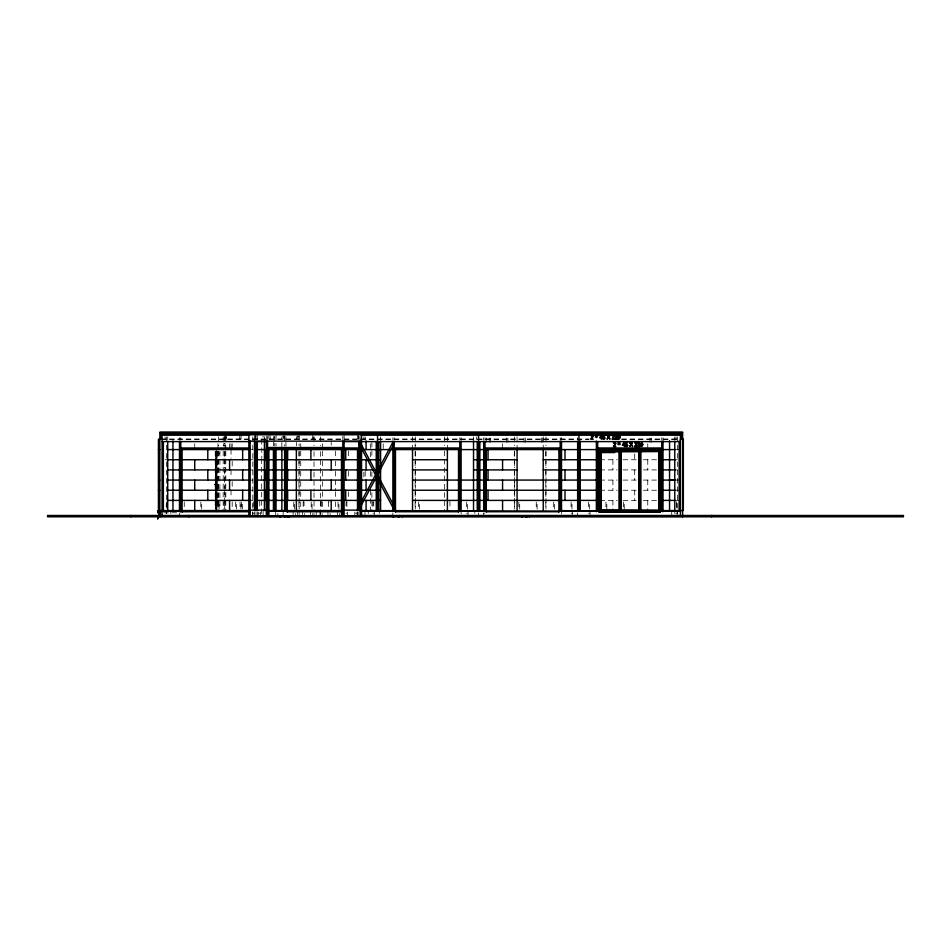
<?xml version="1.0" encoding="UTF-8"?>
<svg xmlns="http://www.w3.org/2000/svg" width="951" height="951" viewBox="0 0 951 951"><rect width="100%" height="100%" fill="white"/><g stroke="black" fill="none" stroke-linecap="round" stroke-linejoin="round"><path stroke-width="0.71" stroke-dasharray="4.75 3.57" d="M219.883 452.724L218.421 454.947L216.971 454.947M284.611 436.854L281.853 436.854L281.853 448.123M299.125 436.854L296.367 436.854L296.367 445.698M161.183 438.982L589.061 438.982M621.704 438.982L678.527 438.982M161.183 439.421L589.061 439.421M621.633 439.421L681.166 439.421M224.983 443.57L223.687 443.57L223.687 446.126M250.054 449.585L252.811 449.585M674.77 449.585L681.166 449.585M215.235 454.554L216.971 454.554L216.971 512.042M165.105 459.749L167.721 459.749M250.054 459.749L252.811 459.749M599.855 459.749L617.27 459.749M623.083 459.749L637.598 459.749M643.411 459.749L657.937 459.749M674.77 459.749L677.385 459.749M215.425 463.494L215.425 454.554L215.532 512.042L215.532 466.168M215.425 463.898L215.532 465.74M250.054 469.913L252.811 469.913M599.855 469.913L617.27 469.913M623.083 469.913L637.598 469.913M643.411 469.913L657.937 469.913M674.77 469.913L677.385 469.913M250.054 480.077L252.811 480.077M599.855 480.077L617.27 480.077M623.083 480.077L637.598 480.077M643.411 480.077L657.937 480.077M674.77 480.077L681.166 480.077M215.425 482.086L215.069 489.135M216.971 482.086L217.327 489.135M215.069 484.142L214.153 484.606L215.069 484.606M217.327 484.142L218.243 484.606L217.327 484.606M250.054 490.24L252.811 490.24M599.855 490.24L617.27 490.24M623.083 490.24L637.598 490.24M643.411 490.24L657.937 490.24M674.77 490.24L681.166 490.24M250.054 500.404L252.811 500.404M599.855 500.404L617.27 500.404M623.083 500.404L637.598 500.404M643.411 500.404L657.937 500.404M674.77 500.404L681.166 500.404M166.461 501.855L166.021 509.118M224.959 501.855L224.067 501.855L224.056 509.118M253.228 501.855L253.097 509.118M259.124 501.855L259.766 501.855L259.778 509.118M303.214 501.855L304.047 501.855L304.07 509.118M321.474 501.855L320.63 501.855L320.618 509.118M328.618 501.855L329.26 501.855M346.889 501.855L346.045 501.855L346.033 509.118M372.911 501.855L373.755 501.855L373.767 509.118M449.347 501.855L449.978 501.855L450.001 509.118M676.387 501.855L676.565 509.118L676.518 501.855M163.572 512.744L181.189 512.744M165.997 513.183L166.829 513.183M253.121 513.183L253.953 513.183M258.922 513.183L259.766 513.183M346.045 513.183L346.889 513.183M355.484 513.183L356.328 513.183M372.911 513.183L373.755 513.183M466.561 513.183L467.405 513.183M483.988 513.183L484.832 513.183M571.111 513.183L571.955 513.183M588.538 513.183L589.382 513.183M675.662 513.183L676.506 513.183M677.385 436.854L677.385 513.433M677.171 512.018L677.171 516.369M676.078 436.854L676.078 439.802M674.77 436.854L674.77 439.802M674.77 510.568L674.77 513.469M671.727 510.568L671.727 516.369M663.013 437.757L663.013 441.597M661.706 437.757L661.706 440.313M651.257 438.042L651.257 442.31M649.949 438.042L649.949 442.31M647.762 443.772L647.762 448.123M647.762 459.749L647.762 469.913M647.762 480.077L647.762 490.24M647.762 500.404L647.762 510.568M634.697 453.936L634.697 459.749M634.697 469.913L634.697 480.077M634.697 490.24L634.697 500.404M624.248 509.118L624.248 501.855L623.392 501.855L623.369 509.118M612.919 459.749L612.919 469.913M612.919 480.077L612.919 490.24M612.919 500.404L612.919 510.568M606.821 509.118L606.821 501.855L605.965 501.855L605.953 509.118M590.048 512.018L590.048 516.369M589.394 509.118L589.394 501.855L588.538 501.855L588.526 509.118M577.637 437.757L577.637 440.313M577.637 512.815L577.637 515.073M572.621 512.018L572.621 516.369M571.967 509.118L571.967 501.855L571.111 501.855L571.099 509.118M561.518 437.757L561.518 440.313M561.518 510.568L561.518 513.944M560.21 437.757L560.21 441.597M554.54 509.118L554.54 501.855L553.684 501.855L553.672 509.118M545.981 436.854L545.981 445.686M545.981 451.582L545.981 457.467M545.981 458.941L545.981 467.785M545.981 469.247L545.981 488.398M545.981 489.872L545.981 509.011M545.838 451.036L545.838 458.299M545.838 461.199L545.838 469.913M545.838 471.363L545.838 477.164M545.838 481.527L545.838 490.24M545.838 491.691L545.838 497.504M545.838 501.855L545.838 510.568M543.223 436.854L543.223 448.123M542.783 438.042L542.783 442.31M541.476 438.042L541.476 442.31M537.125 509.118L537.125 501.855L536.269 501.855L536.245 509.118M525.356 438.042L525.356 442.31M524.049 438.042L524.049 442.31M519.698 509.118L519.698 501.855L518.842 501.855L518.83 509.118M517.082 436.854L517.082 448.123M514.467 451.036L514.467 458.299M514.467 461.199L514.467 469.913M514.467 471.363L514.467 477.164M514.467 481.527L514.467 490.24M514.467 491.691L514.467 500.404M514.467 501.855L514.467 510.568M514.325 436.854L514.325 445.686M514.325 451.582L514.325 457.467M514.325 458.941L514.325 467.785M514.325 469.247L514.325 488.398M514.325 489.872L514.325 509.011M507.929 438.042L507.929 442.31M506.633 438.042L506.633 442.31M502.568 443.772L502.568 448.123M490.514 438.042L490.514 442.31M489.206 438.042L489.206 442.31M486.294 438.042L486.294 442.31M484.998 437.757L484.998 440.313M483.69 437.757L483.69 440.313M483.69 512.815L483.69 515.073M478.543 512.815L478.543 515.073M476.285 436.854L476.285 439.802M474.822 510.568L474.822 513.469M473.527 436.854L473.527 439.802M468.07 512.018L468.07 516.369M467.416 509.118L467.416 501.855L466.561 501.855L466.549 509.118M461.116 437.757L461.116 441.597M461.116 510.568L461.116 513.944M459.808 437.757L459.808 440.313M447.386 436.854L447.386 448.123M444.628 436.854L444.628 445.686M444.628 451.036L444.628 510.568M419.51 509.118L419.51 501.855L418.642 501.855L418.63 509.118M415.29 436.854L415.29 445.686M415.29 451.582L415.29 457.467M415.29 458.941L415.29 467.785M415.29 469.247L415.29 488.398M415.29 489.872L415.29 509.011M415.147 443.772L415.147 448.123M415.147 451.036L415.147 459.749M415.147 461.199L415.147 469.913M415.147 471.363L415.147 480.077M415.147 481.527L415.147 490.24M415.147 491.691L415.147 500.404M415.147 501.855L415.147 510.568M412.532 436.854L412.532 448.123M394.178 437.757L394.178 440.313M392.87 437.757L392.87 440.313M392.87 512.815L392.87 515.073M383.205 443.772L383.205 449.585M380.59 436.854L380.59 439.802M379.283 510.568L379.283 513.469M374.421 512.018L374.421 516.369M372.899 501.855L372.899 509.118M371.877 442.322L371.877 457.205M371.877 471.993L371.877 477.961M371.877 492.761L371.877 510.568M370.426 443.772L370.426 459.749M370.426 471.363L370.426 480.077M370.426 490.24L370.426 510.568M368.251 510.568L368.251 513.469M365.196 436.854L365.196 439.802M365.196 471.363L365.196 478.139M364.982 512.018L364.982 516.369M363.888 436.854L363.888 439.802M363.888 472.195L363.888 478.139M359.965 436.426L360.12 440.313M358.812 436.485L358.812 440.313M358.812 512.125L358.812 515.073M358.67 433.87L358.67 438.982M357.362 433.87L357.362 439.421M357.362 512.018L357.505 515.073M356.994 512.018L356.994 516.369M354.818 512.018L354.818 514.919M348.351 451.036L348.351 458.299M348.351 471.363L348.351 477.164M348.351 491.691L348.351 497.504M347.555 512.018L347.555 516.369M346.901 501.855L346.901 509.118M344.107 434.773L344.107 439.873M342.8 436.045L342.8 439.873M339.566 513.469L339.566 516.369M338.913 509.118L338.913 501.855L338.057 501.855L338.045 509.118M337.391 512.018L337.391 514.919M335.572 451.036L335.572 458.299M335.572 461.199L335.572 469.913M335.572 471.363L335.572 477.164M335.572 480.077L335.572 490.24M335.572 491.691L335.572 497.504M335.572 501.855L335.572 510.568M331.221 440.872L331.221 445.223M330.128 513.469L330.128 516.369M328.606 501.855L328.606 509.118M327.952 512.018L327.952 514.919M322.508 443.772L322.508 448.123M322.508 451.036L322.508 458.299M322.508 461.199L322.508 468.463M322.508 471.363L322.508 477.164M322.508 481.527L322.508 488.79M322.508 491.691L322.508 497.504M322.508 501.855L322.508 509.118M322.139 513.469L322.139 516.369M321.486 501.855L321.486 509.118M320.416 436.854L320.416 445.71M320.416 451.606L320.416 515.073M319.964 512.018L319.964 514.919M316.207 511.697L316.207 516.369M314.032 436.842L314.032 445.698M314.032 451.594L314.032 460.439M314.032 461.913L314.032 470.757M314.032 472.231L314.032 491.405M314.032 492.88L314.032 510.568M314.032 513.469L314.032 516.369M313.794 436.652L313.794 438.982M312.713 513.469L312.713 516.369M312.487 435.499L312.487 438.982M312.047 509.118L312.047 501.855L311.191 501.855L311.179 509.118M310.525 512.018L310.525 514.919M304.724 513.469L304.724 516.369M303.191 501.855L303.191 509.118M302.537 512.018L302.537 514.919M300.73 443.772L300.73 448.123M300.73 451.036L300.73 458.299M300.73 461.199L300.73 468.463M300.73 471.363L300.73 477.164M300.73 481.527L300.73 488.79M300.73 491.691L300.73 497.504M300.73 501.855L300.73 509.118M299.256 435.499L299.125 445.686M299.125 451.582L299.125 457.467M299.125 458.941L299.125 467.785M299.125 469.247L299.125 488.398M299.125 489.872L299.125 509.011M299.125 510.485L299.125 514.907M298.983 451.036L298.983 458.299M298.983 461.199L298.983 469.913M298.983 471.363L298.983 477.164M298.983 481.527L298.983 490.24M298.983 491.691L298.983 497.504M298.983 501.855L298.983 510.568M297.948 435.499L297.948 438.982M297.675 510.568L297.675 516.369M295.286 513.469L295.286 516.369M294.632 509.118L294.632 501.855L293.776 501.855L293.752 509.118M293.098 512.018L293.098 514.919M285.918 436.485L285.918 440.313M285.918 441.597L285.918 447.98M284.706 435.499L284.706 438.982M284.611 436.485L284.611 446.007M283.398 435.499L283.398 438.982M283.16 510.568L283.16 514.919M277.858 513.469L277.858 516.369M276.04 435.201L276.04 446.007M275.683 512.018L275.683 514.919M274.732 440.313L274.732 436.485L274.696 441.597M274.732 443.059L274.732 446.007M273.424 436.485L273.424 440.313M273.424 441.597L273.424 446.007M270.167 435.499L270.167 438.982M268.86 435.499L268.86 438.982M267.588 436.045L267.588 439.873M266.28 436.045L266.28 439.873M264.426 439.802L264.426 436.854L261.668 436.854L261.81 458.299M263.118 510.568L263.118 516.369M261.668 458.941L261.668 514.907M260.431 512.018L260.431 516.369M258.256 512.018L258.256 514.919M257.317 435.201L257.317 440.313M257.317 512.125L257.317 515.073M256.009 435.201L256.009 440.313M256.009 512.125L256.009 515.073M255.617 435.499L255.617 438.982M254.63 512.018L254.63 516.369M254.309 435.499L254.309 438.982M252.811 436.854L252.811 510.568M252.811 512.018L252.811 514.919M252.443 512.018L252.443 514.919M242.35 509.118L242.35 501.855L241.495 501.855L241.483 509.118M241.067 435.499L241.067 438.982M240.936 509.118L240.936 501.855L240.068 501.855L240.056 509.118M239.771 435.499L239.771 438.982M236.549 509.118L236.549 501.855L235.693 501.855L235.67 509.118M232.187 443.772L232.187 448.123M232.187 461.199L232.187 468.463M232.187 481.527L232.187 488.79M232.187 501.855L232.187 509.118M231.034 443.772L231.034 448.123M231.034 449.585L231.034 458.299M231.034 469.913L231.034 477.164M231.034 490.24L231.034 497.504M229.571 443.772L229.571 448.123M226.528 435.499L226.528 438.982M225.803 436.854L225.803 448.123M225.803 451.036L225.803 458.299M225.803 458.941L225.803 510.568M225.221 435.499L225.221 438.982M224.983 435.285L224.983 448.682M224.983 451.261L224.983 510.568M224.495 436.854L224.495 445.698M224.495 451.582L224.495 457.49M224.495 458.941L224.495 467.809M224.495 469.247L224.495 488.457M224.495 489.872L224.495 509.094M223.188 436.854L223.188 445.698M223.188 451.036L223.188 458.299M223.188 458.941L223.188 510.568M219.883 451.261L219.883 509.142M219.122 509.118L219.122 501.855L218.266 501.855L218.254 509.118M218.599 436.818L218.599 445.71M218.599 451.261L218.599 509.165M217.957 443.772L217.957 448.123M217.957 451.036L217.957 510.568M217.232 451.273L217.232 509.082M216.864 454.554L216.864 512.042M216.507 449.585L216.507 510.568M215.865 451.273L215.865 460.165M215.865 461.651L215.865 491.298M215.865 492.784L215.865 509.082M215.235 451.261L215.235 509.165M201.695 509.118L201.695 501.855L200.839 501.855L200.827 509.118M194.729 443.772L194.729 448.123M184.268 501.855L184.268 509.118M180.785 437.757L180.785 440.313M179.477 437.757L179.477 440.313M179.477 512.815L179.477 515.073M170.764 510.568L170.764 513.469M167.721 436.854L167.721 439.802M166.413 436.854L166.413 513.433M165.105 436.854L165.105 439.802"/><path stroke-width="1.43" d="M558.903 510.568L598.975 511.151L360.263 510.568M357.505 508.714L393.191 441.597M358.967 509.677L394.178 443.451M631.179 444.973L629.669 446.518L630.893 444.581M609.543 435.308L608.557 436.842L607.618 435.308M610.102 435.308L608.842 437.222L610.055 439.184L608.521 437.638L607.011 439.184L608.236 437.246L607.059 435.308M601.282 435.308L599.653 437.829L601.294 437.829L601.294 439.184L602.363 437.829L601.805 435.308M600.961 511.983L600.961 451.428L659.007 451.428L600.961 451.784M395.485 510.568L394.724 510.972L358.812 443.451M160.636 512.744L157.7 512.744L157.7 511.151L159.245 510.568M159.875 432.586L682.616 432.586M162.062 433.894L680.44 433.894M248.853 434.773L361.535 434.773M162.062 435.201L249.531 435.201M361.38 435.201L680.44 435.201M162.062 438.982L159.15 438.982L159.15 510.568M680.44 438.982L683.341 438.982L683.341 510.568L660.398 510.568M159.875 439.421L158.425 439.421L158.425 510.568L250.077 510.568M248.853 441.157L361.535 441.157M162.062 441.597L250.101 441.597M253.976 441.597L267.326 441.597M343.763 441.597L680.44 441.597M267.588 447.541L342.8 447.541M180.785 447.98L250.101 447.98M344.226 447.98L358.812 447.98M394.178 447.98L459.808 447.98M484.998 447.98L560.21 447.98M597.668 447.98L661.706 447.98M267.588 448.848L342.8 448.848M180.785 449.288L250.101 449.288M256.009 449.288L254.702 449.288L254.702 510.687M285.918 449.288L341.314 449.288M344.226 449.288L358.812 449.288M394.178 449.288L459.808 449.288M484.998 449.288L560.21 449.288M597.668 449.288L661.706 449.288M158.425 449.585L159.875 449.585M167.721 449.585L249.911 449.585M257.162 449.585L341.385 449.585M344.286 449.585L357.362 449.585M360.263 449.585L675.353 449.585M660.398 449.835L599.558 449.835L599.558 511.983L660.398 511.983M600.354 450.726L601.258 450.726L601.258 511.983M659.602 450.726L658.698 450.726L658.698 511.103M598.975 452.569L614.655 452.569M167.721 459.749L249.911 459.749M257.162 459.749L341.385 459.749M344.286 459.749L357.362 459.749M360.263 459.749L380.59 459.749M412.532 459.749L447.386 459.749M473.527 459.749L517.082 459.749M543.223 459.749L596.943 459.749M662.288 459.749L675.353 459.749M167.721 469.913L249.911 469.913M257.162 469.913L341.385 469.913M344.286 469.913L357.362 469.913M360.263 469.913L380.59 469.913M412.532 469.913L447.386 469.913M473.527 469.913L517.082 469.913M543.223 469.913L596.943 469.913M662.288 469.913L675.353 469.913M158.425 480.077L159.875 480.077M167.721 480.077L249.911 480.077M257.162 480.077L341.385 480.077M344.286 480.077L357.362 480.077M360.263 480.077L377.69 480.077M412.532 480.077L596.943 480.077M662.288 480.077L675.353 480.077L669.552 480.136M158.425 490.24L159.875 490.24M167.721 490.24L249.911 490.24M257.162 490.24L341.385 490.24M344.286 490.24L357.362 490.24M360.263 490.24L380.59 490.24M412.532 490.24L596.943 490.24M662.288 490.24L675.353 490.24M167.721 500.404L249.911 500.404M257.162 500.404L341.385 500.404M344.286 500.404L357.362 500.404M360.263 500.404L380.59 500.404M412.532 500.404L596.943 500.404M662.288 500.404L675.353 500.404M248.853 510.128L267.457 510.128M344.357 510.128L361.535 510.128M600.961 510.045L659.007 510.402L600.961 510.402M268.004 510.568L342.027 510.568M600.663 510.746L659.305 510.746L659.305 451.083L600.663 451.083L600.663 511.103M157.7 511.151L182.093 511.151M268.004 511.151L287.226 511.151M360.429 511.151L395.485 511.151M458.513 511.151L486.294 511.151M600.354 511.103L659.602 511.103M660.398 511.151L680.44 511.151M268.895 511.293L341.492 511.293M182.093 511.733L250.256 511.733M287.226 511.733L341.397 511.733M395.485 511.733L458.513 511.733M486.294 511.733L558.903 511.733M598.975 511.733L660.398 511.733M248.853 514.634L250.161 514.634L250.161 441.157M361.535 514.634L360.227 514.634L360.227 441.157M249.673 515.478L47.55 515.478L47.55 516.809L903.45 516.809L903.45 515.478L361.083 515.478M284.254 516.072L279.832 516.072L279.832 516.809M397.435 516.072L393.001 516.072L393.001 516.809M530.706 516.072L526.426 516.072L526.426 516.809M159.875 516.369L682.616 516.369M359.799 441.597L395.485 508.714M711.657 515.478L711.657 516.809M682.616 516.809L682.616 432.158L159.875 432.158L159.875 516.809M681.308 432.586L681.308 438.982M680.44 432.586L680.44 516.369M679.133 441.121L679.133 510.663M674.77 441.121L674.77 510.568M669.552 440.872L669.552 510.628M663.013 441.098L663.013 511.733M661.706 441.597L661.706 510.687M660.398 449.288L660.398 512.149M659.007 451.428L659.007 510.402M640.748 511.103L640.748 450.726L638.953 450.726L638.953 511.103M640.451 450.726L640.451 511.103M640.154 450.726L640.154 511.103M639.559 450.726L639.559 511.103M639.25 450.726L639.25 511.103M629.693 432.586L629.693 433.894M621.003 511.103L621.003 450.726L619.208 450.726L619.208 511.103M620.706 450.726L620.706 511.103M620.409 450.726L620.409 511.103M619.802 450.726L619.802 511.103M619.505 450.726L619.505 511.103M605.038 435.32L603.421 435.784L603.421 436.818C606.049 436.295 605.038 440.634 602.768 439.041L604.527 438.114L602.922 437.317L602.922 435.32M598.975 449.288L598.975 512.149M597.668 441.597L597.668 510.687M596.598 435.249L596.598 436.224L597.62 435.95L596.598 437.662L596.313 436.687L595.29 436.961L596.313 435.249M596.36 441.098L596.36 511.733M580.253 441.121L580.253 510.663M578.945 433.894L578.945 510.663M577.637 441.597L577.637 510.663M565.001 449.585L565.001 459.749M565.001 469.913L565.001 480.077M565.001 490.24L565.001 500.404M561.518 441.597L561.518 510.663M560.21 441.597L560.21 510.687M558.903 449.288L558.903 512.149M543.223 448.646L543.223 510.568M529.434 516.072L529.434 516.809M528.744 432.586L528.744 433.894M527.27 516.072L527.27 516.809M526.64 516.072L526.64 516.809M525.855 516.809L525.855 516.072L521.659 516.072L521.659 516.809M525.725 516.072L525.725 516.809M522.598 516.072L522.598 516.809M517.082 448.646L517.082 510.568M502.568 459.749L502.568 469.913M502.568 480.077L502.568 490.24M502.568 500.404L502.568 510.568M488.041 449.585L488.041 459.749M488.041 469.913L488.041 480.077M488.041 490.24L488.041 500.404M486.294 449.288L486.294 512.149M484.998 441.597L484.998 510.687M483.69 441.597L483.69 510.663M479.851 441.597L479.851 510.663M478.543 433.894L478.543 510.663M477.236 441.597L477.236 510.663M473.527 440.872L473.527 510.568M465.788 515.632L465.788 516.369M464.789 515.632L464.789 516.369M463.838 515.632L463.826 516.369M462.02 515.632L462.02 516.369M461.116 441.597L461.116 510.663M460.855 515.632L460.855 516.369M460.415 515.632L460.557 516.369M459.808 441.597L459.808 510.687M458.513 449.288L458.513 512.149M457.288 515.632L457.288 516.369M456.361 515.632L456.361 516.369M447.386 448.646L447.386 510.568M428.045 432.586L428.045 433.894M412.532 448.646L412.532 510.568M402.321 516.809L402.321 516.072L398.184 516.072L398.184 516.809M399.468 515.478L399.384 516.809M398.469 516.072L398.469 516.809M395.485 449.288L395.485 512.149M394.178 441.597L394.178 510.687M393.94 516.072L393.94 516.809M392.87 441.597L392.87 510.663M380.59 440.872L380.59 510.568M378.843 441.597L378.843 510.663M377.535 433.894L377.535 510.663M376.239 441.597L376.239 510.663M366.076 440.872L366.076 449.585M366.076 459.749L366.076 469.913M366.076 480.077L366.076 490.24M366.076 500.404L366.076 510.568M360.12 441.597L360.12 510.663M358.812 441.597L358.812 510.687M357.505 449.288L357.505 510.687M345.736 449.585L345.736 459.749M345.736 469.913L345.736 480.077M345.736 490.24L345.736 500.404M344.107 441.157L344.107 514.634L341.492 514.634L341.492 448.848M342.8 441.157L342.8 514.634M331.221 459.749L331.221 469.913M331.221 480.077L331.221 490.24M331.221 500.404L331.221 510.568M326.134 432.586L326.134 433.894M310.894 449.585L310.894 459.749M310.894 469.913L310.894 480.077M310.894 490.24L310.894 500.404M296.367 448.646L296.367 510.568M289.544 516.809L289.544 516.072L284.611 516.072L284.611 516.809M288.533 516.072L288.533 516.809M287.654 449.585L287.654 459.749M287.654 469.913L287.654 480.077M287.654 490.24L287.654 500.404M287.594 516.072L287.582 516.809M287.226 449.288L287.226 512.149M285.918 447.98L285.918 510.687M285.776 516.072L285.776 516.809M284.611 448.634L284.611 510.663M281.853 448.646L281.853 510.568M280.759 516.072L280.759 516.809M276.04 448.931L276.04 510.663M274.732 448.943L274.732 510.663M273.424 448.931L273.424 510.663M268.895 448.848L268.895 514.634L266.28 514.634L266.28 441.157M267.588 441.157L267.588 514.634M265.876 449.585L265.876 459.749M265.876 469.913L265.876 480.077M265.876 490.24L265.876 500.404M264.426 440.872L264.426 510.568M257.317 441.597L257.317 510.663M256.009 441.597L256.009 510.687M254.511 441.157L254.511 510.128M242.648 449.585L242.648 459.749M242.648 469.913L242.648 480.077M242.648 490.24L242.648 500.404M229.571 459.749L229.571 469.913M229.571 480.077L229.571 490.24M229.571 500.404L229.571 510.568M218.397 432.586L218.397 433.894M207.794 449.585L207.794 459.749M207.794 469.913L207.794 480.077M207.794 490.24L207.794 500.404M194.729 459.749L194.729 469.913M194.729 480.077L194.729 490.24M194.729 500.404L194.729 510.568M188.916 515.478L188.916 516.809M182.093 449.288L182.093 512.149M180.785 441.597L180.785 510.687M179.477 441.597L179.477 510.663M172.951 440.872L172.951 510.568M167.721 441.276L167.721 510.568M163.358 441.597L163.358 510.663M162.062 432.586L162.062 516.369M161.183 432.586L161.183 438.982M130.834 515.478L130.834 516.809M620.207 437.246C617.674 443.879 617.603 430.601 620.207 437.246M642.852 444.581C640.332 451.214 640.249 437.935 642.852 444.581M618.281 436.711C618.685 442.786 620.777 433.133 618.281 436.711M640.938 444.046C641.414 450.168 643.292 440.361 640.938 444.046M627.684 445.401L627.173 446.471L625.413 446.376L627.184 445.448L625.58 444.652L625.58 442.655L627.696 442.655L626.079 443.118L626.079 444.153L627.684 445.401M593.162 436.343L591.356 438.744L593.174 439.184L590.726 439.184L592.639 436.378L590.749 435.499L592.378 435.32L593.162 436.343M614.453 436.343L612.646 438.744L614.465 439.184L612.016 439.184L613.918 436.378L612.04 435.499L613.668 435.32L614.453 436.343M615.808 443.677L614.001 446.067L615.832 446.518L613.371 446.518L615.285 443.713L613.407 442.833L615.035 442.643L615.808 443.677M617.342 436.343L615.535 438.744L617.365 439.184L614.917 439.184L616.819 436.378L614.94 435.499L616.569 435.32L617.342 436.343M637.099 443.677L635.292 446.067L637.122 446.518L634.662 446.518L636.576 443.713L634.697 442.833L636.326 442.643L637.099 443.677M639.999 443.677L638.192 446.067L640.023 446.518L637.562 446.518L639.476 443.713L637.586 442.833L639.215 442.643L639.999 443.677M159.649 512.755L157.688 518.842L159.649 512.755M618.091 443.023L618.863 443.784L618.091 444.545L620.123 444.545L619.339 443.784L620.123 443.023L618.091 443.023M632.201 442.643L631.214 444.176L629.705 442.643L632.7 446.518L631.5 444.557L632.201 442.643M601.294 436.117L600.295 437.389L601.294 437.389L601.294 436.117M623.927 442.643L622.299 445.151L623.939 445.151L624.462 446.518L625.009 444.723L623.927 442.643M623.951 443.439L622.941 444.723L623.951 444.723L623.951 443.439M361.535 433.466L248.853 433.466L248.853 515.941L361.535 515.941L361.535 433.466"/></g></svg>
